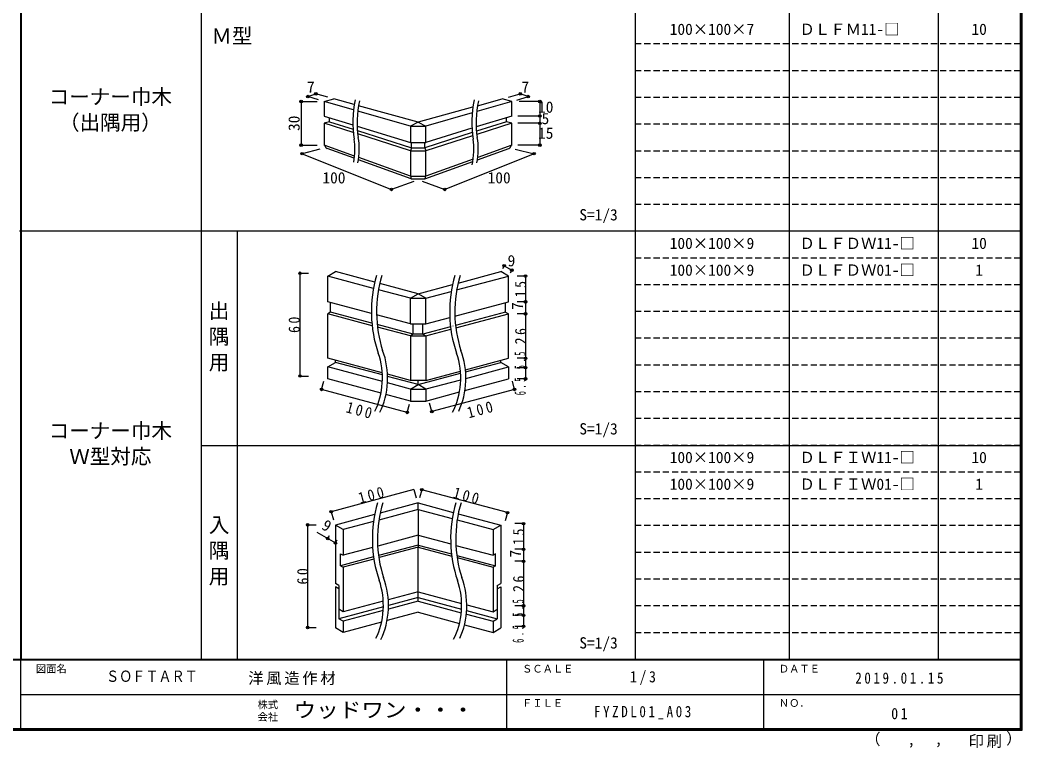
# Model space of a CAD drawing. Units: millimetres, scale not verified. Extents: x -600 to 570, y -431 to 418.
# Drawn here: x -15 to 570, y -431 to -6 of the extents above; entities that cross this region are included whole.
import ezdxf
from ezdxf.enums import TextEntityAlignment as Align

# ---------------------------------------------------------------- set-up
doc = ezdxf.new("R2010")
doc.units = ezdxf.units.MM
doc.header["$LTSCALE"] = 3
doc.header["$PDMODE"] = 32
doc.header["$PDSIZE"] = 1.5
doc.linetypes.add('DASHED1', pattern=[1.8, 1.2, -0.6])
for name, color, linetype in [('0-4', 3, 'Continuous'), ('0-A', 7, 'Continuous'), ('0-B', 7, 'Continuous'), ('F-1', 7, 'DASHED1'), ('F-A', 7, 'Continuous')]:
    doc.layers.add(name, color=color, linetype=linetype)
doc.styles.add('HG明朝B', font='')
doc.styles.add('ＭＳ ゴシック', font='')
doc.styles.get('HG明朝B').set_extended_font_data('HG明朝B')
doc.styles.get('ＭＳ ゴシック').set_extended_font_data('MS Gothic')

msp = doc.modelspace()

# ---------------------------------------------------------------- linework, layer by layer
at = {"layer": '0-4'}
for p, q in [((162.425, -53.187), (168.142, -51.712)), ((180.018, -54.98), (168.142, -51.712)), ((251.988, -55.666), (266.358, -51.712)), ((272.075, -53.187), (266.358, -51.712)), ((162.425, -53.187), (162.425, -61.687)), ((179.573, -58.116), (162.425, -53.187)), ((217.25, -65.223), (182.49, -55.66)), ((272.075, -53.187), (251.525, -59.094)), ((272.075, -61.687), (272.075, -53.187)), ((162.425, -61.687), (179.14, -66.805)), ((165.575, -65.02), (165.575, -62.652)), ((212.781, -67.66), (182.055, -58.829)), ((248.891, -59.851), (221.719, -67.66)), ((272.075, -61.687), (251.203, -68.078)), ((268.925, -65.02), (268.925, -62.652)), ((165.575, -65.02), (162.425, -65.937)), ((162.425, -65.937), (162.425, -78.687)), ((179.405, -71.36), (162.425, -65.937)), ((165.575, -65.02), (179.246, -69.386)), ((181.688, -67.585), (212.781, -77.105)), ((217.25, -65.223), (212.781, -67.66)), ((212.781, -67.66), (221.719, -67.66)), ((212.781, -67.66), (212.781, -77.105)), ((217.25, -65.223), (221.719, -67.66)), ((221.719, -77.105), (221.719, -67.66)), ((248.713, -68.84), (221.719, -77.105)), ((268.925, -65.02), (251.361, -70.63)), ((272.075, -65.937), (251.552, -72.492)), ((272.075, -65.937), (268.925, -65.02)), ((272.075, -78.687), (272.075, -65.937)), ((212.807, -82.028), (182.019, -72.195)), ((248.909, -71.413), (221.178, -80.269)), ((249.125, -73.267), (221.693, -82.028)), ((180.166, -85.079), (162.425, -78.687)), ((180.01, -86.345), (164.157, -80.573)), ((212.781, -77.105), (221.719, -77.105)), ((213.322, -80.269), (213.322, -77.105)), ((213.322, -80.269), (221.178, -80.269)), ((221.178, -80.269), (221.178, -77.105)), ((221.178, -80.269), (221.719, -82.119)), ((251.953, -87.254), (270.304, -80.573)), ((272.075, -78.687), (252.14, -85.869)), ((213.183, -98.423), (182.457, -87.236)), ((212.781, -96.829), (182.63, -85.966)), ((212.781, -82.119), (212.781, -96.829)), ((212.807, -82.028), (221.693, -82.028)), ((221.719, -96.829), (221.719, -82.119)), ((249.436, -86.843), (221.719, -96.829)), ((212.781, -96.829), (221.719, -96.829)), ((164.454, -155.162), (168.954, -152.564)), ((164.454, -170.162), (164.454, -155.162)), ((191.956, -158.728), (168.954, -152.564)), ((240.613, -159.245), (265.546, -152.564)), ((270.046, -155.162), (265.546, -152.564)), ((270.046, -170.162), (270.046, -155.162)), ((217.25, -165.505), (194.823, -159.496)), ((217.25, -165.505), (237.376, -160.113)), ((212.75, -168.103), (217.25, -165.505)), ((212.75, -168.103), (221.75, -168.103)), ((212.75, -183.103), (212.75, -168.103)), ((221.75, -168.103), (217.25, -165.505)), ((221.75, -183.103), (221.75, -168.103)), ((190.001, -177.008), (164.454, -170.162)), ((166.186, -176.162), (166.186, -170.626)), ((238.769, -178.543), (270.046, -170.162)), ((268.314, -176.162), (268.314, -170.626)), ((166.186, -176.162), (164.454, -177.162)), ((164.454, -203.162), (164.454, -177.162)), ((190.422, -184.12), (164.454, -177.162)), ((190.278, -182.618), (166.186, -176.162)), ((212.75, -183.103), (193.017, -177.816)), ((221.75, -183.103), (235.799, -179.339)), ((268.314, -176.162), (239.147, -183.978)), ((239.311, -185.398), (270.046, -177.162)), ((268.314, -176.162), (270.046, -177.162)), ((270.046, -203.162), (270.046, -177.162)), ((214.482, -189.103), (193.361, -183.444)), ((212.75, -190.103), (193.525, -184.952)), ((212.75, -183.103), (221.75, -183.103)), ((214.482, -189.103), (214.482, -183.103)), ((220.018, -189.103), (220.018, -183.103)), ((236.224, -184.761), (220.018, -189.103)), ((221.75, -190.103), (236.399, -186.178)), ((237.737, -184.355), (237.564, -184.402)), ((214.482, -189.103), (212.75, -190.103)), ((212.75, -190.103), (221.75, -190.103)), ((212.75, -190.103), (212.75, -216.103)), ((220.018, -189.103), (214.482, -189.103)), ((220.018, -189.103), (221.75, -190.103)), ((221.75, -190.103), (221.75, -216.103)), ((196.327, -211.703), (164.454, -203.162)), ((244.916, -209.896), (270.046, -203.162)), ((164.454, -208.198), (168.995, -205.575)), ((164.454, -215.162), (164.454, -208.198)), ((196.389, -216.755), (164.454, -208.198)), ((221.75, -216.103), (241.981, -210.682)), ((245.16, -214.866), (270.046, -208.198)), ((270.046, -208.198), (265.504, -205.575)), ((270.046, -208.198), (270.046, -215.162)), ((195.615, -223.512), (164.454, -215.162)), ((212.75, -216.103), (199.376, -212.52)), ((221.75, -216.103), (212.75, -216.103)), ((222.009, -221.069), (242.152, -215.672)), ((244.636, -221.971), (270.046, -215.162)), ((212.741, -221.136), (199.353, -217.549)), ((212.75, -221.103), (217.25, -218.505)), ((212.75, -221.103), (221.75, -221.103)), ((212.75, -221.139), (212.75, -228.103)), ((221.75, -221.103), (217.25, -218.505)), ((221.75, -221.139), (221.75, -228.103)), ((212.75, -228.103), (198.501, -224.285)), ((212.75, -228.103), (221.75, -228.103)), ((221.75, -228.103), (241.474, -222.818)), ((173.454, -303.19), (168.954, -300.592)), ((261.046, -303.19), (265.546, -300.592)), ((171.954, -317.324), (173.454, -318.19)), ((262.546, -317.324), (261.046, -318.19)), ((171.954, -324.324), (173.454, -325.19)), ((262.546, -324.324), (261.046, -325.19)), ((170.954, -335.747), (168.954, -334.592)), ((170.954, -337.747), (168.954, -336.592)), ((263.546, -335.747), (265.546, -334.592)), ((263.546, -337.747), (265.546, -336.592)), ((173.454, -351.19), (170.954, -349.747)), ((261.046, -351.19), (263.546, -349.747)), ((173.454, -356.69), (170.954, -355.247)), ((261.046, -356.69), (263.546, -355.247)), ((173.454, -363.19), (168.954, -360.592)), ((261.046, -363.19), (265.546, -360.592))]:
    msp.add_line(p, q, dxfattribs=at)
for points in [[(217.25, -65.223), (217.422, -65.176), (249.295, -56.407)], [(181.828, -70.211), (213.322, -80.269), (212.781, -82.119)], [(213.183, -98.423), (221.278, -98.423), (249.196, -88.258)]]:
    msp.add_lwpolyline(points, dxfattribs=at)
for centre, radius, start, end in [((164.824, -78.687), 2, 184.17664, 250.52702), ((269.637, -78.687), 2, 289.47298, 355.82336), ((218.745, -96.173), 6, 186.27651, 202.02877), ((215.716, -96.173), 6, 337.97123, 353.72349)]:
    msp.add_arc(centre, radius, start, end, dxfattribs=at)
at = {"layer": '0-A'}
for centre, major_axis, ratio, start_param, end_param in [((203.77, -58.504), (6.948, 39.404), 0.6, 1.5162886, 2.109549), ((273.269, -58.504), (6.948, 39.404), 0.6, 1.5162886, 2.109549), ((203.77, -58.504), (6.505, 36.892), 0.572772, 1.5187575, 2.109549), ((273.269, -58.504), (6.505, 36.892), 0.572772, 1.5187575, 2.109549), ((165.4, -85.263), (4.226, 23.968), 0.6, 4.6808817, 5.2511414), ((165.4, -85.263), (4.669, 26.48), 0.637935, 4.6788911, 5.2511414), ((234.899, -85.263), (4.226, 23.968), 0.6, 4.6076643, 5.2511414), ((234.899, -85.263), (4.669, 26.48), 0.637935, 4.6788911, 5.2511414), ((218.238, -175.964), (0, 47.072), 0.6, 1.1057159, 2.109549), ((218.238, -175.964), (0, 44.072), 0.572772, 1.0712542, 2.109549), ((263.969, -175.964), (0, 47.072), 0.6, 1.1057159, 2.109549), ((263.969, -175.964), (0, 44.072), 0.572772, 1.0712542, 2.109549), ((179.249, -214.806), (0, 31.633), 0.637935, 4.0317493, 5.2511414), ((224.98, -214.806), (0, 31.633), 0.637935, 4.0621487, 5.2511414), ((179.249, -214.806), (0, 28.633), 0.6, 3.9795664, 5.2511414), ((224.98, -214.806), (0, 28.633), 0.6, 3.9492076, 5.2511414), ((218.784, -308.624), (0, 47.072), 0.6, 1.1057159, 2.109549), ((218.784, -308.624), (0, 44.072), 0.572772, 1.0712542, 2.109549), ((264.516, -308.624), (0, 47.072), 0.6, 1.1057159, 2.109549), ((264.516, -308.624), (0, 44.072), 0.572772, 1.0712542, 2.109549), ((179.795, -347.466), (0, 28.633), 0.6, 3.9795664, 5.2511414), ((179.795, -347.466), (0, 31.633), 0.637935, 4.0317493, 5.2511414), ((225.527, -347.466), (0, 28.633), 0.6, 3.9492076, 5.2511414), ((225.527, -347.466), (0, 31.633), 0.637935, 4.0621487, 5.2511414)]:
    msp.add_ellipse(centre, major_axis=major_axis, ratio=ratio, start_param=start_param, end_param=end_param, dxfattribs=at)
at = {"layer": '0-B', "color": 4}
for p, q in [((152.874, -50.35), (157.521, -48.7)), ((159.084, -52.195), (152.874, -50.35)), ((164.551, -50.634), (157.521, -48.7)), ((270.077, -50.599), (276.979, -48.7)), ((274.893, -52.35), (281.626, -50.35)), ((281.626, -50.35), (276.979, -48.7)), ((148.961, -53.187), (148.961, -78.687)), ((148.961, -53.187), (158.407, -53.187)), ((288.378, -53.187), (276.325, -53.187)), ((288.378, -53.187), (288.378, -78.687)), ((288.378, -61.687), (275.433, -61.687)), ((288.378, -65.937), (275.433, -65.937)), ((148.961, -78.687), (158.407, -78.687)), ((159.932, -81.131), (149.482, -83.685)), ((274.015, -80.996), (285.018, -83.685)), ((288.378, -78.687), (275.433, -78.687)), ((149.482, -83.685), (201.679, -104.549)), ((285.018, -83.685), (232.82, -104.549)), ((214.755, -99.838), (201.679, -104.549)), ((219.7, -99.822), (232.82, -104.549)), ((267.546, -149.1), (266.546, -150.832)), ((267.546, -149.1), (272.046, -151.698)), ((272.046, -151.698), (271.046, -153.43)), ((148.261, -153.503), (148.261, -213.503)), ((148.261, -153.503), (153.261, -153.503)), ((280.046, -155.162), (275.046, -155.162)), ((280.046, -170.162), (275.046, -170.162)), ((280.046, -177.162), (275.046, -177.162)), ((280.046, -203.162), (275.046, -203.162)), ((280.046, -208.662), (275.046, -208.662)), ((280.046, -208.662), (280.046, -215.162)), ((148.261, -213.503), (153.261, -213.503)), ((160.892, -221.341), (162.186, -216.512)), ((273.608, -221.341), (272.314, -216.512)), ((280.046, -215.162), (275.046, -215.162)), ((210.938, -234.751), (160.892, -221.341)), ((273.608, -221.341), (225.312, -234.282)), ((210.938, -234.751), (212.232, -229.922)), ((225.312, -234.282), (224.018, -229.453)), ((214.774, -279.796), (166.478, -292.737)), ((214.774, -279.796), (216.068, -284.626)), ((219.427, -279.888), (218.133, -284.718)), ((269.474, -293.298), (219.427, -279.888)), ((166.478, -292.737), (167.772, -297.567)), ((269.474, -293.298), (268.179, -298.128)), ((152.761, -300.383), (152.761, -360.383)), ((152.761, -300.383), (157.761, -300.383)), ((278.869, -299.712), (273.869, -299.712)), ((158.156, -304.751), (168.954, -310.985)), ((164.454, -308.387), (165.454, -306.655)), ((168.954, -310.985), (169.954, -309.253)), ((278.869, -314.712), (273.869, -314.712)), ((278.869, -321.712), (273.869, -321.712)), ((278.869, -347.712), (273.869, -347.712)), ((278.869, -353.212), (273.869, -353.212)), ((278.869, -353.212), (278.869, -359.712)), ((152.761, -360.383), (157.761, -360.383)), ((278.869, -359.712), (273.869, -359.712))]:
    msp.add_line(p, q, dxfattribs=at)
at = {"layer": '0-B', "color": 3}
for p, q in [((191.205, -162.33), (164.454, -155.162)), ((239.796, -163.268), (270.046, -155.162)), ((212.75, -168.103), (194.093, -163.104)), ((221.75, -168.103), (236.636, -164.115)), ((168.995, -205.575), (168.995, -204.379)), ((265.504, -205.575), (265.504, -204.379)), ((196.391, -212.916), (168.995, -205.575)), ((245.019, -211.065), (265.504, -205.575)), ((217.25, -218.505), (199.417, -213.727)), ((217.25, -218.505), (242.069, -211.855)), ((217.25, -218.505), (217.25, -216.103)), ((217.25, -291.455), (194.345, -297.593)), ((217.25, -287.651), (195.053, -293.599)), ((217.25, -291.455), (217.25, -287.651)), ((217.25, -287.651), (237.839, -293.168)), ((217.25, -291.455), (217.25, -313.455)), ((217.25, -291.455), (237.179, -296.795)), ((191.85, -294.457), (168.954, -300.592)), ((191.211, -298.432), (173.454, -303.19)), ((240.079, -297.572), (261.046, -303.19)), ((240.715, -293.939), (265.546, -300.592)), ((168.954, -300.592), (168.954, -334.592)), ((173.454, -303.19), (173.454, -318.19)), ((261.046, -303.19), (261.046, -318.19)), ((265.546, -300.592), (265.546, -334.592)), ((217.25, -306.455), (193.653, -312.778)), ((217.25, -306.455), (236.328, -311.567)), ((190.697, -313.57), (173.454, -318.19)), ((217.25, -312.187), (194.166, -318.373)), ((217.25, -313.455), (194.483, -319.556)), ((217.25, -312.187), (236.77, -317.418)), ((217.25, -339.455), (217.25, -313.455)), ((217.25, -313.455), (236.931, -318.729)), ((239.365, -312.381), (261.046, -318.19)), ((171.954, -324.324), (171.954, -317.324)), ((191.256, -319.152), (171.954, -324.324)), ((191.435, -320.372), (173.454, -325.19)), ((239.882, -318.252), (262.546, -324.324)), ((240.063, -319.568), (261.046, -325.19)), ((262.546, -324.324), (262.546, -317.324)), ((173.454, -325.19), (173.454, -351.19)), ((261.046, -325.19), (261.046, -351.19)), ((168.954, -336.592), (168.954, -360.592)), ((170.954, -335.747), (170.954, -355.247)), ((263.546, -335.747), (263.546, -355.247)), ((265.546, -336.592), (265.546, -360.592)), ((196.906, -344.906), (173.454, -351.19)), ((217.25, -339.455), (199.862, -344.114)), ((217.25, -344.955), (199.929, -349.596)), ((217.25, -342.842), (199.975, -347.471)), ((217.25, -344.955), (217.25, -339.455)), ((217.25, -339.455), (242.692, -346.272)), ((217.25, -342.842), (242.657, -349.65)), ((217.25, -344.955), (242.516, -351.725)), ((196.968, -348.276), (170.954, -355.247)), ((196.884, -350.412), (173.454, -356.69)), ((245.617, -350.443), (263.546, -355.247)), ((245.705, -347.08), (261.046, -351.19)), ((173.454, -356.69), (173.454, -363.19)), ((217.25, -351.455), (199.172, -356.299)), ((217.25, -351.455), (241.512, -357.956)), ((245.449, -352.511), (261.046, -356.69)), ((261.046, -356.69), (261.046, -363.19)), ((195.961, -357.16), (173.454, -363.19)), ((244.385, -358.726), (261.046, -363.19))]:
    msp.add_line(p, q, dxfattribs=at)
at = {"layer": '0-B', "color": 4}
for points in [[(280.046, -155.162), (280.046, -203.162), (280.046, -208.662)], [(278.869, -299.712), (278.869, -347.712), (278.869, -353.212)]]:
    msp.add_lwpolyline(points, dxfattribs=at)
at = {"layer": '0-B'}
for p in [(148.961, -53.187), (152.874, -50.35), (157.521, -48.7), (276.979, -48.7), (281.626, -50.35), (288.378, -53.187), (288.378, -61.687), (288.378, -65.937), (148.961, -78.687), (288.378, -78.687), (149.482, -83.685), (285.018, -83.685), (201.679, -104.549), (232.82, -104.549), (267.546, -149.1), (272.046, -151.698), (148.261, -153.503), (280.046, -155.162), (280.046, -170.162), (280.046, -177.162), (280.046, -203.162), (280.046, -208.662), (148.261, -213.503), (280.046, -215.162), (160.892, -221.341), (273.608, -221.341), (210.938, -234.751), (225.312, -234.282), (219.427, -279.888), (166.478, -292.737), (269.474, -293.298), (152.761, -300.383), (278.869, -299.712), (164.454, -308.387), (168.954, -310.985), (278.869, -314.712), (278.869, -321.712), (278.869, -347.712), (278.869, -353.212), (152.761, -360.383), (278.869, -359.712)]:
    msp.add_point(p, dxfattribs=at)
at = {"layer": 'F-1', "color": 6, "linetype": 'Continuous'}
for p, q in [((-15, 417.5), (-15, -379.5)), ((-14.5, 417.505), (-14.5, -379.5)), ((569, 417.5), (569, -420.5)), ((569.5, 417.5), (569.5, -420.5)), ((570, -379), (-600, -379)), ((570, -379.5), (-600, -379.5)), ((-15, -379.5), (-15, -419.5)), ((269, -379.5), (269, -419.5)), ((419, -379.5), (419, -419.5)), ((-15, -399.5), (569, -399.501)), ((570, -419.5), (-600, -419.5)), ((570, -420), (-600, -420)), ((570, -420.5), (-600, -420.5))]:
    msp.add_line(p, q, dxfattribs=at)
at = {"layer": 'F-1', "linetype": 'Continuous'}
for p, q in [((90.5, 417.505), (90.5, -379.5)), ((344, 417.5), (344, -379)), ((434, 417.5), (434, -379.505)), ((521, 417.5), (521, -379.505)), ((569, -129), (-15.5, -129)), ((111.5, -129), (111.5, -379.5)), ((90.5, -254), (569, -254))]:
    msp.add_line(p, q, dxfattribs=at)
at = {"layer": 'F-1'}
for p, q in [((569, -19.625), (344, -19.625)), ((569, -35.25), (344, -35.25)), ((569, -50.875), (344, -50.875)), ((569, -66.5), (344, -66.5)), ((569, -82.125), (344, -82.125)), ((569, -97.75), (344, -97.75)), ((569, -113.375), (344, -113.375)), ((569, -144.625), (344, -144.625)), ((569, -160.25), (344, -160.25)), ((569, -175.875), (344, -175.875)), ((569, -191.5), (344, -191.5)), ((569, -207.125), (344, -207.125)), ((569, -222.75), (344, -222.75)), ((569, -238.375), (344, -238.375)), ((569, -254), (344, -254)), ((569, -269.625), (344, -269.625)), ((569, -285.25), (344, -285.25)), ((569, -300.875), (344, -300.875)), ((569, -316.5), (344, -316.5)), ((569, -332.125), (344, -332.125)), ((569, -347.75), (344, -347.75)), ((569, -363.375), (344, -363.375))]:
    msp.add_line(p, q, dxfattribs=at)
at = {"layer": 'F-1', "color": 6, "linetype": 'Continuous'}
msp.add_lwpolyline([(-600, 417.5), (570, 417.5), (570, -420.5)], dxfattribs=at)

# ---------------------------------------------------------------- texts
at = {"layer": '0-A', "style": 'ＭＳ ゴシック'}
for s, height, p in [('Ｍ型', 8.798, (96.5, -22)), ('100×100×7', 6.598, (364.25, -16.312)), ('ＤＬＦＭ11-□', 6.598, (440, -16.312)), ('10', 6.598, (540.5, -16.312)), ('コーナー巾木', 8.798, (1.5, -57.5)), ('（出隅用）', 8.798, (7.5, -72.5)), ('S=1/3', 6.598, (311.449, -124.623)), ('100×100×9', 6.598, (364.25, -141.312)), ('ＤＬＦＤＷ11-□', 6.598, (440, -141.312)), ('10', 6.598, (540.5, -141.312)), ('100×100×9', 6.598, (364.25, -156.937)), ('ＤＬＦＤＷ01-□', 6.598, (440, -156.937)), ('1', 6.598, (542.75, -156.937)), ('出', 8.798, (95, -182.5)), ('隅', 8.798, (95, -197.5)), ('用', 8.798, (95, -212.5)), ('コーナー巾木', 8.798, (1.5, -252.51)), ('S=1/3', 6.598, (311.449, -249.623)), ('Ｗ型対応', 8.798, (13.5, -267.51)), ('ＤＬＦＩＷ11-□', 6.598, (440, -266.312)), ('100×100×9', 6.598, (364.25, -266.312)), ('10', 6.598, (540.5, -266.312)), ('100×100×9', 6.598, (364.25, -281.937)), ('ＤＬＦＩＷ01-□', 6.598, (440, -281.937)), ('1', 6.598, (542.75, -281.937)), ('入', 8.798, (95, -307.5)), ('隅', 8.798, (95, -322.5)), ('用', 8.798, (95, -337.5)), ('S=1/3', 6.598, (311.449, -374.623))]:
    msp.add_text(s, height=height, dxfattribs=at).set_placement(p, align=Align.BOTTOM_LEFT)
at = {"layer": '0-B', "style": 'ＭＳ ゴシック'}
for s, p in [('7', (152.358, -50.022)), ('7', (277.642, -50.022)), ('10', (287.334, -61.759)), ('5', (289.387, -68.447)), ('15', (287.334, -76.955)), ('100', (161.373, -103.022)), ('100', (257.879, -103.022)), ('9', (269.546, -151.435))]:
    msp.add_text(s, height=6.598, dxfattribs=at).set_placement(p, align=Align.BOTTOM_LEFT)
for s, rotation, p in [('30', 90, (150.061, -70.437)), ('7', 90, (280.546, -174.912)), ('9', 330, (159.352, -304.289)), ('7', 90, (279.369, -319.462))]:
    msp.add_text(s, height=6.598, rotation=rotation, dxfattribs=at).set_placement(p, align=Align.BOTTOM_LEFT)
at = {"layer": '0-B', "char_height": 6.598, "attachment_point": 7, "style": 'ＭＳ ゴシック'}
for s, insert, rotation in [('\\T1.36;\\W0.9;15', (280.546, -167.537), 90), ('\\T1.36;\\W0.9;60', (148.261, -188.378), 90), ('\\T1.36;\\W0.9;26', (280.546, -195.037), 90), ('\\T1.67;\\W0.5;5.5', (280.259, -209.574), 90), ('\\T1.67;\\W0.5;6.5', (280.259, -224.728), 90), ('\\T1.37;\\W0.9;100', (174.717, -234.74), 345), ('\\T1.38;\\W0.9;100', (246.913, -238.346), 15), ('\\T1.37;\\W0.9;100', (183.381, -288.208), 15), ('\\T1.37;\\W0.9;100', (237.206, -284.652), 345), ('\\T1.36;\\W0.9;15', (279.369, -312.087), 90), ('\\T1.36;\\W0.9;60', (153.261, -335.258), 90), ('\\T1.36;\\W0.9;26', (279.369, -339.587), 90), ('\\T1.67;\\W0.5;5.5', (279.082, -354.124), 90), ('\\T1.67;\\W0.5;6.5', (279.082, -369.278), 90)]:
    msp.add_mtext(s, dxfattribs=dict(at, insert=insert, rotation=rotation))
at = {"layer": 'F-A', "style": 'ＭＳ ゴシック'}
for s, height, p in [('図面名', 4.399, (-6, -388)), ('ＳＣＡＬＥ', 4.399, (278, -388)), ('ＤＡＴＥ', 4.399, (428, -388)), ('株式', 4.399, (123.5, -408.9)), ('ＦＩＬＥ', 4.399, (278, -408)), ('ＮＯ．', 4.399, (428, -408)), ('会社', 4.399, (123.5, -416.1)), ('（', 6.598, (478.403, -430.831)), ('）', 6.598, (560.84, -430.413)), (',', 6.598, (503.128, -430.831)), (',', 6.598, (519.02, -430.553))]:
    msp.add_text(s, height=height, dxfattribs=at).set_placement(p, align=Align.BOTTOM_LEFT)
at = {"layer": 'F-A'}
for s, height, style, width, p in [('ＳＯＦＴＡＲＴ', 6.598, 'HG明朝B', 0.85, (35, -394.079)), ('ウッドワン・・・', 8.798, 'ＭＳ ゴシック', 1.1, (144.5, -415.5))]:
    msp.add_text(s, height=height, dxfattribs=dict(at, style=style, width=width)).set_placement(p, align=Align.BOTTOM_LEFT)
at = {"layer": 'F-A', "char_height": 6.598, "attachment_point": 7, "style": 'ＭＳ ゴシック'}
for s, insert in [('\\T1.17;洋風造作材', (118.042, -394)), ('\\T1.38;\\W0.9;1/3', (341, -394)), ('\\T1.39;\\W0.85;2019.01.15', (472.625, -393.25)), ('\\T1.39;\\W0.85;FYZDL01_A03', (320, -414)), ('\\T1.36;\\W0.9;01', (493.625, -414)), ('\\T1.17;印刷', (538.815, -430.692))]:
    msp.add_mtext(s, dxfattribs=dict(at, insert=insert))

doc.saveas('drawing.dxf')
